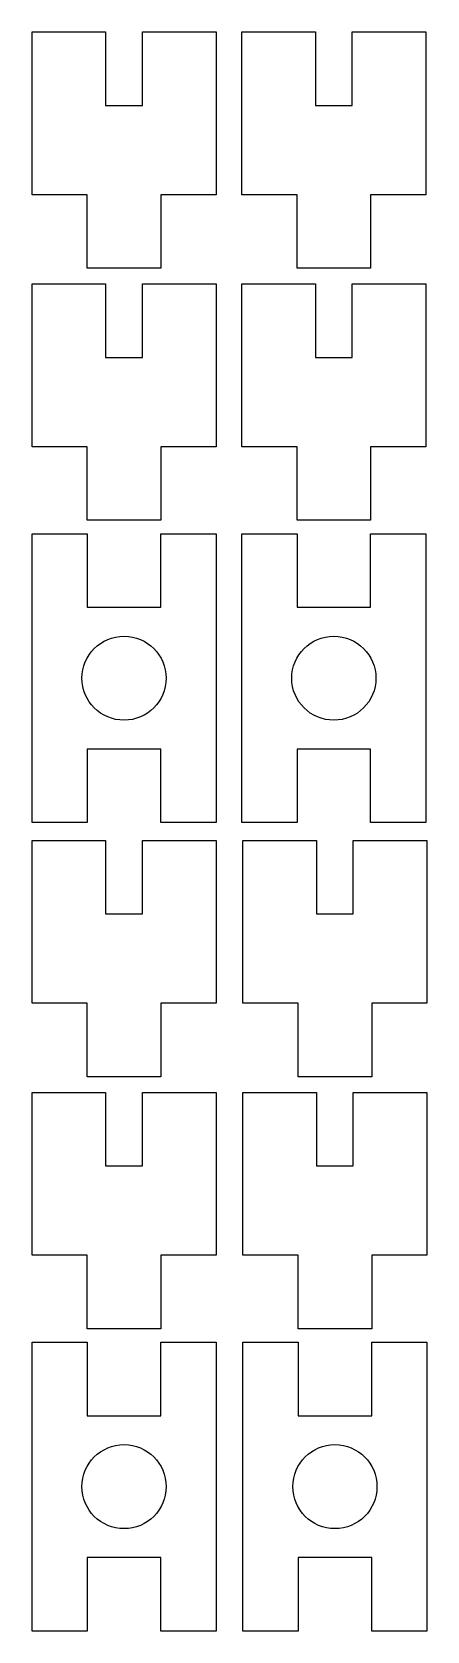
# Model space of a CAD drawing. Header units: millimetres. Extents: x 0.9 to 15.9, y 0.6 to 61.5.
import ezdxf

# ---------------------------------------------------------------- set-up
doc = ezdxf.new("R2010")
doc.units = ezdxf.units.MM
doc.header["$MEASUREMENT"] = 0

msp = doc.modelspace()

# ---------------------------------------------------------------- linework, layer by layer
for points in [[(0.895, 55.307), (0.895, 61.507), (3.695, 61.507), (3.695, 58.707), (5.095, 58.707), (5.095, 61.507), (7.895, 61.507), (7.895, 55.307), (5.795, 55.307), (5.795, 52.507), (2.995, 52.507), (2.995, 55.307), (0.895, 55.307)], [(8.871, 55.307), (8.871, 61.507), (11.671, 61.507), (11.671, 58.707), (13.071, 58.707), (13.071, 61.507), (15.871, 61.507), (15.871, 55.307), (13.771, 55.307), (13.771, 52.507), (10.971, 52.507), (10.971, 55.307), (8.871, 55.307)], [(0.895, 45.707), (0.895, 51.907), (3.695, 51.907), (3.695, 49.107), (5.095, 49.107), (5.095, 51.907), (7.895, 51.907), (7.895, 45.707), (5.795, 45.707), (5.795, 42.907), (2.995, 42.907), (2.995, 45.707), (0.895, 45.707)], [(8.871, 45.707), (8.871, 51.907), (11.671, 51.907), (11.671, 49.107), (13.071, 49.107), (13.071, 51.907), (15.871, 51.907), (15.871, 45.707), (13.771, 45.707), (13.771, 42.907), (10.971, 42.907), (10.971, 45.707), (8.871, 45.707)], [(0.895, 31.39), (0.895, 42.39), (2.995, 42.39), (2.995, 39.59), (5.795, 39.59), (5.795, 42.39), (7.895, 42.39), (7.895, 31.39), (5.795, 31.39), (5.795, 34.19), (2.995, 34.19), (2.995, 31.39), (0.895, 31.39)], [(8.871, 31.39), (8.871, 42.39), (10.971, 42.39), (10.971, 39.59), (13.771, 39.59), (13.771, 42.39), (15.871, 42.39), (15.871, 31.39), (13.771, 31.39), (13.771, 34.19), (10.971, 34.19), (10.971, 31.39), (8.871, 31.39)], [(0.895, 24.51), (0.895, 30.71), (3.695, 30.71), (3.695, 27.91), (5.095, 27.91), (5.095, 30.71), (7.895, 30.71), (7.895, 24.51), (5.795, 24.51), (5.795, 21.71), (2.995, 21.71), (2.995, 24.51), (0.895, 24.51)], [(8.912, 24.51), (8.912, 30.71), (11.712, 30.71), (11.712, 27.91), (13.112, 27.91), (13.112, 30.71), (15.912, 30.71), (15.912, 24.51), (13.812, 24.51), (13.812, 21.71), (11.012, 21.71), (11.012, 24.51), (8.912, 24.51)], [(0.895, 14.911), (0.895, 21.111), (3.695, 21.111), (3.695, 18.311), (5.095, 18.311), (5.095, 21.111), (7.895, 21.111), (7.895, 14.911), (5.795, 14.911), (5.795, 12.111), (2.995, 12.111), (2.995, 14.911), (0.895, 14.911)], [(8.912, 14.911), (8.912, 21.111), (11.712, 21.111), (11.712, 18.311), (13.112, 18.311), (13.112, 21.111), (15.912, 21.111), (15.912, 14.911), (13.812, 14.911), (13.812, 12.111), (11.012, 12.111), (11.012, 14.911), (8.912, 14.911)], [(0.895, 0.594), (0.895, 11.594), (2.995, 11.594), (2.995, 8.794), (5.795, 8.794), (5.795, 11.594), (7.895, 11.594), (7.895, 0.594), (5.795, 0.594), (5.795, 3.394), (2.995, 3.394), (2.995, 0.594), (0.895, 0.594)], [(8.912, 0.594), (8.912, 11.594), (11.012, 11.594), (11.012, 8.794), (13.812, 8.794), (13.812, 11.594), (15.912, 11.594), (15.912, 0.594), (13.812, 0.594), (13.812, 3.394), (11.012, 3.394), (11.012, 0.594), (8.912, 0.594)]]:
    msp.add_lwpolyline(points)
for centre in [(4.395, 36.89), (12.371, 36.89), (4.395, 6.094), (12.412, 6.094)]:
    msp.add_circle(centre, 1.6)

doc.saveas('drawing.dxf')
